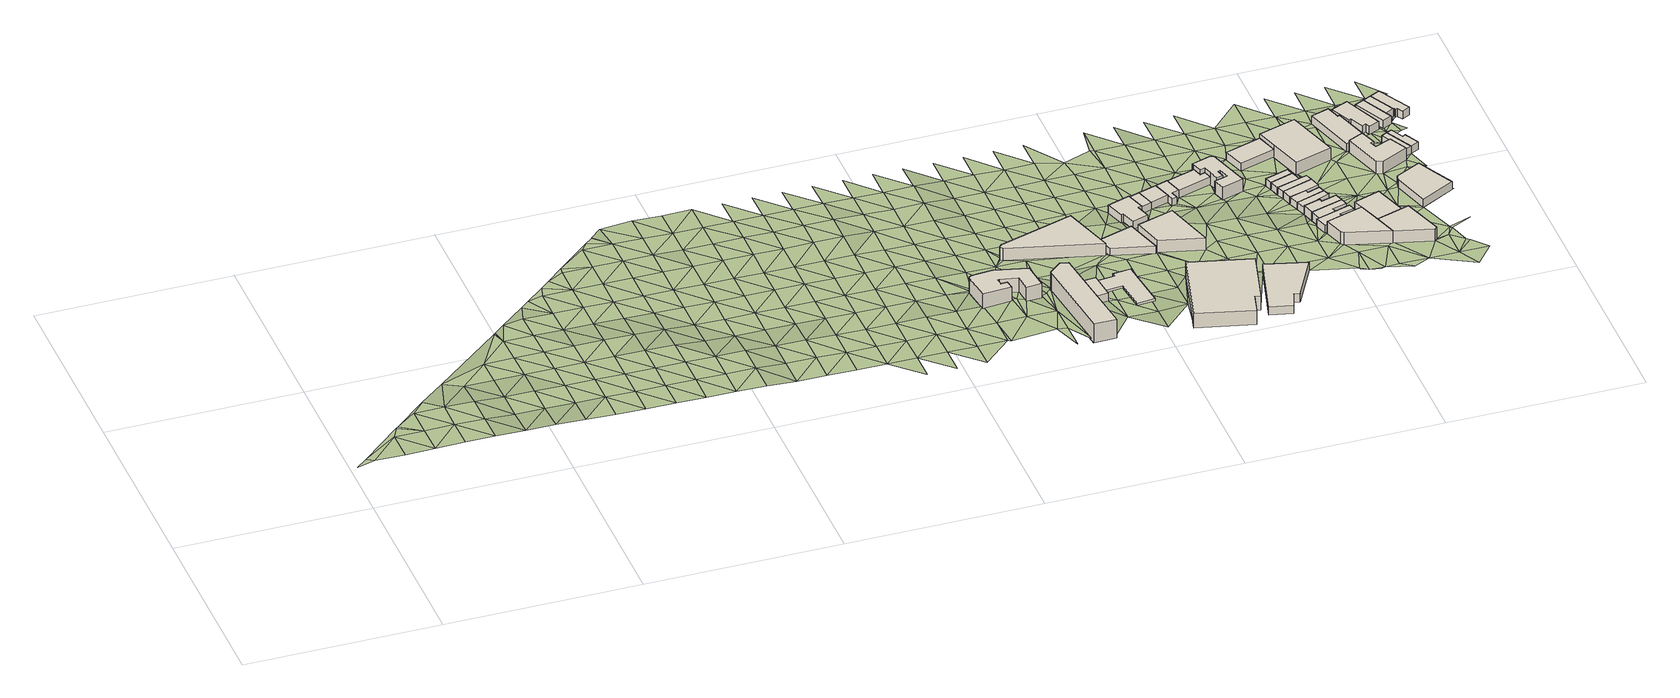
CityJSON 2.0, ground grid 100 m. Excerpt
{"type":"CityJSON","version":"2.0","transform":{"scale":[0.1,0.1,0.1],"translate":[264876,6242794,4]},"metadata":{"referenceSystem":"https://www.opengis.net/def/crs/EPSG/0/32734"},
"CityObjects":{
"building1":{"type":"Building","attributes":{"address":"Locomotive Hotel 349 Albert Road Salt River Cape Town","building":"retail","building:levels":2,"building_height":6.9,"roof_height":15.86,"ground_height":8.96,"plus_code":"4FRW3FC6+H29"},"geometry":[{"type":"Solid","lod":"1","boundaries":[[[[0,1,2,3]],[[1,4,5,2]],[[4,6,7,5]],[[6,8,9,7]],[[8,10,11,9]],[[10,12,13,11]],[[12,14,15,13]],[[14,16,17,15]],[[16,18,19,17]],[[18,20,21,19]],[[20,22,23,21]],[[22,24,25,23]],[[24,26,27,25]],[[26,0,3,27]],[[3,2,5,7,9,11,13,15,17,19,21,23,25,27]],[[26,24,22,20,18,16,14,12,10,8,6,4,1,0]]]]}]},
"building2":{"type":"Building","attributes":{"address":"398 Percy Street Salt River Cape Town","building":"retail","building:levels":3,"building_height":9.7,"roof_height":18.34,"ground_height":8.64,"plus_code":"4FRW3FC6+F48"},"geometry":[{"type":"Solid","lod":"1","boundaries":[[[[28,29,30,31]],[[29,32,33,30]],[[32,34,35,33]],[[34,36,37,35]],[[36,28,31,37]],[[31,30,33,35,37]],[[36,34,32,29,28]]]]}]},
"building3":{"type":"Building","attributes":{"address":"Shell Select","building":"retail","building:levels":1,"building_height":4.1,"roof_height":12.74,"ground_height":8.64,"plus_code":"4FRW3FC6+G57"},"geometry":[{"type":"Solid","lod":"1","boundaries":[[[[38,39,40,41]],[[39,42,43,40]],[[42,44,45,43]],[[44,46,47,45]],[[46,48,49,47]],[[48,38,41,49]],[[41,40,43,45,47,49]],[[48,46,44,42,39,38]]]]}]},
"building4":{"type":"Building","attributes":{"address":"Bridge Mansions 445 Albert Road Salt River Cape Town","building":"retail","building:levels":2,"building_height":6.9,"roof_height":14.13,"ground_height":7.23,"plus_code":"4FRW3FC6+M48"},"geometry":[{"type":"Solid","lod":"1","boundaries":[[[[50,51,52,53]],[[51,54,55,52]],[[54,56,57,55]],[[56,58,59,57]],[[58,60,61,59]],[[60,50,53,61]],[[53,52,55,57,59,61]],[[60,58,56,54,51,50]]]]}]},
"building5":{"type":"Building","attributes":{"building":"roof","building:levels":1,"building_height":4.1,"roof_height":12.01,"ground_height":7.91,"bottom_roof_height":10.71,"plus_code":"4FRW3FC6+F7C"},"geometry":[{"type":"Solid","lod":"1","boundaries":[[[[62,63,64,65]],[[63,66,67,64]],[[66,68,69,67]],[[68,70,71,69]],[[70,72,73,71]],[[72,74,75,73]],[[74,76,77,75]],[[76,62,65,77]],[[65,64,67,69,71,73,75,77]],[[76,74,72,70,68,66,63,62]]]]}]},
"building6":{"type":"Building","attributes":{"address":"Albert Road Salt River Cape Town","building":"retail","building:levels":1,"building_height":4.1,"roof_height":11.79,"ground_height":7.69,"plus_code":"4FRW3FC6+J7H"},"geometry":[{"type":"Solid","lod":"1","boundaries":[[[[78,79,80,81]],[[79,82,83,80]],[[82,84,85,83]],[[84,78,81,85]],[[81,80,83,85]],[[84,82,79,78]]]]}]},
"building7":{"type":"Building","attributes":{"address":"Albert Road Salt River Cape Town","building":"retail","building:levels":2,"building_height":6.9,"roof_height":15.96,"ground_height":9.06,"plus_code":"4FRW3FC6+CCF"},"geometry":[{"type":"Solid","lod":"1","boundaries":[[[[86,87,88,89]],[[87,90,91,88]],[[90,92,93,91]],[[92,94,95,93]],[[94,96,97,95]],[[96,86,89,97]],[[89,88,91,93,95,97]],[[96,94,92,90,87,86]]]]}]},
"building8":{"type":"Building","attributes":{"address":"10 Foundry Road Salt River Cape Town","building":"house","building:levels":1,"building_height":4.1,"roof_height":11.52,"ground_height":7.42,"plus_code":"4FRW3FC6+P85"},"geometry":[{"type":"Solid","lod":"1","boundaries":[[[[98,99,100,101]],[[99,102,103,100]],[[102,104,105,103]],[[104,106,107,105]],[[106,108,109,107]],[[108,110,111,109]],[[110,112,113,111]],[[112,98,101,113]],[[101,100,103,105,107,109,111,113]],[[112,110,108,106,104,102,99,98]]]]}]},
"building9":{"type":"Building","attributes":{"address":"Liesbeek House 449 Albert Road Salt River Cape Town","building":"retail","building:levels":2,"building_height":6.9,"roof_height":14.51,"ground_height":7.61,"plus_code":"4FRW3FC6+J98"},"geometry":[{"type":"Solid","lod":"1","boundaries":[[[[114,115,116,117]],[[115,118,119,116]],[[118,120,121,119]],[[120,114,117,121]],[[117,116,119,121]],[[120,118,115,114]]]]}]},
"building10":{"type":"Building","attributes":{"address":"14 Foundry Road Salt River Cape Town","building":"house","building:levels":1,"building_height":4.1,"roof_height":10.99,"ground_height":6.89,"plus_code":"4FRW3FC6+P9F"},"geometry":[{"type":"Solid","lod":"1","boundaries":[[[[122,98,123,124]],[[98,112,125,123]],[[112,126,127,125]],[[126,122,124,127]],[[124,123,125,127]],[[126,112,98,122]]]]}]},
"building11":{"type":"Building","attributes":{"address":"16 Foundry Road Salt River Cape Town","building":"house","building:levels":1,"building_height":4.1,"roof_height":10.96,"ground_height":6.86,"plus_code":"4FRW3FC6+PCJ"},"geometry":[{"type":"Solid","lod":"1","boundaries":[[[[128,122,124,129]],[[122,126,127,124]],[[126,130,131,127]],[[130,128,129,131]],[[129,124,127,131]],[[130,126,122,128]]]]}]},
"building12":{"type":"Building","attributes":{"address":"Foundry Road Salt River Cape Town","building":"house","building:levels":1,"building_height":4.1,"roof_height":10.96,"ground_height":6.86,"plus_code":"4FRW3FC6+PCX"},"geometry":[{"type":"Solid","lod":"1","boundaries":[[[[132,133,129,134]],[[133,135,131,129]],[[135,136,137,131]],[[136,138,139,137]],[[138,140,141,139]],[[140,142,143,141]],[[142,132,134,143]],[[134,129,131,137,139,141,143]],[[142,140,138,136,135,133,132]]]]}]},
"building13":{"type":"Building","attributes":{"address":"422 Albert Road Salt River Cape Town","building":"retail","building:levels":1,"building_height":4.1,"roof_height":12.6,"ground_height":8.5,"plus_code":"4FRW3FC6+CG9"},"geometry":[{"type":"Solid","lod":"1","boundaries":[[[[144,145,146,147]],[[145,148,149,146]],[[148,150,151,149]],[[150,152,153,151]],[[152,154,155,153]],[[154,144,147,155]],[[147,146,149,151,153,155]],[[154,152,150,148,145,144]]]]}]},
"building14":{"type":"Building","attributes":{"address":"18 Foundry Road Salt River Cape Town","building":"industrial","building:levels":1,"building_height":4.1,"roof_height":10.9,"ground_height":6.8,"plus_code":"4FRW3FC6+QF5"},"geometry":[{"type":"Solid","lod":"1","boundaries":[[[[156,157,158,159]],[[157,160,161,158]],[[160,162,163,161]],[[162,164,165,163]],[[164,166,167,165]],[[166,156,159,167]],[[159,158,161,163,165,167]],[[166,164,162,160,157,156]]]]}]},
"building15":{"type":"Building","attributes":{"address":"24 Foundry Road Salt River Cape Town","building":"industrial","building:levels":2,"building_height":6.9,"roof_height":13.43,"ground_height":6.53,"plus_code":"4FRW3FC6+PHV"},"geometry":[{"type":"Solid","lod":"1","boundaries":[[[[168,169,170,171]],[[169,172,173,170]],[[172,174,175,173]],[[174,176,177,175]],[[176,178,179,177]],[[178,180,181,179]],[[180,182,183,181]],[[182,184,185,183]],[[184,186,187,185]],[[186,188,189,187]],[[188,190,191,189]],[[190,192,193,191]],[[192,194,195,193]],[[194,196,197,195]],[[196,168,171,197]],[[171,170,173,175,177,179,181,183,185,187,189,191,193,195,197]],[[196,194,192,190,188,186,184,182,180,178,176,174,172,169,168]]]]}]},
"building16":{"type":"Building","attributes":{"address":"Alfred Street Cape Town","building":"house","building:levels":1,"building_height":4.1,"roof_height":10.46,"ground_height":6.36,"plus_code":"4FRW3FC6+PMG"},"geometry":[{"type":"Solid","lod":"1","boundaries":[[[[198,199,200,201]],[[199,202,203,200]],[[202,204,205,203]],[[204,198,201,205]],[[201,200,203,205]],[[204,202,199,198]]]]}]},
"building17":{"type":"Building","attributes":{"address":"Alfred Street Cape Town","building":"house","building:levels":1,"building_height":4.1,"roof_height":10.57,"ground_height":6.47,"plus_code":"4FRW3FC6+MMV"},"geometry":[{"type":"Solid","lod":"1","boundaries":[[[[206,207,208,209]],[[207,210,211,208]],[[210,212,213,211]],[[212,206,209,213]],[[209,208,211,213]],[[212,210,207,206]]]]}]},
"building18":{"type":"Building","attributes":{"address":"26 Foundry Road Salt River Cape Town","building":"industrial","building:levels":1,"building_height":4.1,"roof_height":10.24,"ground_height":6.14,"plus_code":"4FRW3FC6+RJ5"},"geometry":[{"type":"Solid","lod":"1","boundaries":[[[[214,215,216,217]],[[215,218,219,216]],[[218,220,221,219]],[[220,214,217,221]],[[217,216,219,221]],[[220,218,215,214]]]]}]},
"building19":{"type":"Building","attributes":{"address":"Alfred Street Cape Town","building":"house","building:levels":1,"building_height":4.1,"roof_height":10.66,"ground_height":6.56,"plus_code":"4FRW3FC6+JMP"},"geometry":[{"type":"Solid","lod":"1","boundaries":[[[[222,223,224,225]],[[223,226,227,224]],[[226,228,229,227]],[[228,230,231,229]],[[230,232,233,231]],[[232,222,225,233]],[[225,224,227,229,231,233]],[[232,230,228,226,223,222]]]]}]},
"building20":{"type":"Building","attributes":{"address":"Alfred Street Cape Town","building":"house","building:levels":1,"building_height":4.1,"roof_height":10.66,"ground_height":6.56,"plus_code":"4FRW3FC6+JMH"},"geometry":[{"type":"Solid","lod":"1","boundaries":[[[[234,235,236,237]],[[235,238,239,236]],[[238,240,241,239]],[[240,223,224,241]],[[223,222,225,224]],[[222,234,237,225]],[[237,236,239,241,224,225]],[[222,223,240,238,235,234]]]]}]},
"building21":{"type":"Building","attributes":{"address":"19 Alfred Street Salt River Cape Town","building":"house","building:levels":1,"building_height":4.1,"roof_height":11.65,"ground_height":7.55,"plus_code":"4FRW3FC6+HP7"},"geometry":[{"type":"Solid","lod":"1","boundaries":[[[[242,243,244,245]],[[243,246,247,244]],[[246,248,249,247]],[[248,250,251,249]],[[250,252,253,251]],[[252,254,255,253]],[[254,256,257,255]],[[256,242,245,257]],[[245,244,247,249,251,253,255,257]],[[256,254,252,250,248,246,243,242]]]]}]},
"building22":{"type":"Building","attributes":{"address":"Alfred Street Cape Town","building":"house","building:levels":1,"building_height":4.1,"roof_height":10.57,"ground_height":6.47,"plus_code":"4FRW3FC6+MMQ"},"geometry":[{"type":"Solid","lod":"1","boundaries":[[[[258,259,260,261]],[[259,262,263,260]],[[262,264,208,263]],[[264,265,209,208]],[[265,258,261,209]],[[261,260,263,208,209]],[[265,264,262,259,258]]]]}]},
"building23":{"type":"Building","attributes":{"address":"Alfred Street Cape Town","building":"house","building:levels":1,"building_height":4.1,"roof_height":10.57,"ground_height":6.47,"plus_code":"4FRW3FC6+MM9"},"geometry":[{"type":"Solid","lod":"1","boundaries":[[[[266,267,268,269]],[[267,270,271,268]],[[270,259,260,271]],[[259,258,261,260]],[[258,266,269,261]],[[269,268,271,260,261]],[[258,259,270,267,266]]]]}]},
"building24":{"type":"Building","attributes":{"address":"Alfred Street Cape Town","building":"house","building:levels":1,"building_height":4.1,"roof_height":11.56,"ground_height":7.46,"plus_code":"4FRW3FC6+HPR"},"geometry":[{"type":"Solid","lod":"1","boundaries":[[[[272,273,274,275]],[[273,276,277,274]],[[276,278,279,277]],[[278,235,280,279]],[[235,234,281,280]],[[234,272,275,281]],[[275,274,277,279,280,281]],[[234,235,278,276,273,272]]]]}]},
"building25":{"type":"Building","attributes":{"address":"17 Alfred Street Salt River Cape Town","building":"house","building:levels":1,"building_height":4.1,"roof_height":11.65,"ground_height":7.55,"plus_code":"4FRW3FC6+HPJ"},"geometry":[{"type":"Solid","lod":"1","boundaries":[[[[282,283,245,244]],[[283,284,285,245]],[[284,286,287,285]],[[286,273,274,287]],[[273,272,275,274]],[[272,282,244,275]],[[244,245,285,287,274,275]],[[272,273,286,284,283,282]]]]}]},
"building26":{"type":"Building","attributes":{"address":"Salt River Buildings 463 Junction Road Salt River Cape Town","building":"retail","building:levels":2,"building_height":6.9,"roof_height":14.36,"ground_height":7.46,"plus_code":"4FRW3FC6+GQ6"},"geometry":[{"type":"Solid","lod":"1","boundaries":[[[[288,289,290,291]],[[289,292,293,290]],[[292,294,295,293]],[[294,296,297,295]],[[296,298,299,297]],[[298,288,291,299]],[[291,290,293,295,297,299]],[[298,296,294,292,289,288]]]]}]},
"building27":{"type":"Building","attributes":{"address":"32 Foundry Road Salt River Cape Town","building":"industrial","building:levels":2,"building_height":6.9,"roof_height":12.63,"ground_height":5.73,"plus_code":"4FRW3FC6+QPH"},"geometry":[{"type":"Solid","lod":"1","boundaries":[[[[300,301,302,303]],[[301,304,305,302]],[[304,306,307,305]],[[306,308,309,307]],[[308,300,303,309]],[[303,302,305,307,309]],[[308,306,304,301,300]]]]}]},
"building28":{"type":"Building","attributes":{"address":"18 Junction Road Salt River Cape Town","building":"industrial","building:levels":1,"building_height":4.1,"roof_height":11.39,"ground_height":7.29,"plus_code":"4FRW3FC6+HR7"},"geometry":[{"type":"Solid","lod":"1","boundaries":[[[[310,311,312,313]],[[311,314,315,312]],[[314,316,317,315]],[[316,310,313,317]],[[313,312,315,317]],[[316,314,311,310]]]]}]},
"building29":{"type":"Building","attributes":{"address":"Salt River Buildings 469 Junction Road Salt River Cape Town","building":"retail","building:levels":2,"building_height":6.9,"roof_height":14.19,"ground_height":7.29,"plus_code":"4FRW3FC6+FRX"},"geometry":[{"type":"Solid","lod":"1","boundaries":[[[[289,288,318,319]],[[288,320,321,318]],[[320,322,323,321]],[[322,324,325,323]],[[324,289,319,325]],[[319,318,321,323,325]],[[324,322,320,288,289]]]]}]},
"building30":{"type":"Building","attributes":{"address":"3 Junction Road Salt River Cape Town","building":"industrial","building:levels":1,"building_height":4.1,"roof_height":10.08,"ground_height":5.98,"plus_code":"4FRW3FC6+RR9"},"geometry":[{"type":"Solid","lod":"1","boundaries":[[[[326,327,328,329]],[[327,330,331,328]],[[330,332,333,331]],[[332,334,335,333]],[[334,336,337,335]],[[336,326,329,337]],[[329,328,331,333,335,337]],[[336,334,332,330,327,326]]]]}]},
"building31":{"type":"Building","attributes":{"address":"5A Junction Road Salt River Cape Town","building":"industrial","building:levels":2,"building_height":6.9,"roof_height":12.96,"ground_height":6.06,"plus_code":"4FRW3FC6+PV9"},"geometry":[{"type":"Solid","lod":"1","boundaries":[[[[338,339,340,341]],[[339,342,343,340]],[[342,344,345,343]],[[344,346,347,345]],[[346,348,349,347]],[[348,350,351,349]],[[350,352,353,351]],[[352,354,355,353]],[[354,338,341,355]],[[341,340,343,345,347,349,351,353,355]],[[354,352,350,348,346,344,342,339,338]]]]}]},
"building32":{"type":"Building","attributes":{"address":"9 Junction Road Salt River Cape Town","building":"industrial","building:levels":1,"building_height":4.1,"roof_height":10.64,"ground_height":6.54,"plus_code":"4FRW3FC6+JW9"},"geometry":[{"type":"Solid","lod":"1","boundaries":[[[[356,357,358,359]],[[357,360,361,358]],[[360,362,363,361]],[[362,364,365,363]],[[364,366,367,365]],[[366,356,359,367]],[[359,358,361,363,365,367]],[[366,364,362,360,357,356]]]]}]},
"building33":{"type":"Building","attributes":{"address":"38 Foundry Road Salt River Cape Town","building":"industrial","building:levels":1,"building_height":4.1,"roof_height":9.74,"ground_height":5.64,"plus_code":"4FRW3FC6+RVW"},"geometry":[{"type":"Solid","lod":"1","boundaries":[[[[368,369,370,371]],[[369,372,373,370]],[[372,374,375,373]],[[374,376,377,375]],[[376,378,379,377]],[[378,380,381,379]],[[380,382,383,381]],[[382,368,371,383]],[[371,370,373,375,377,379,381,383]],[[382,380,378,376,374,372,369,368]]]]}]},
"building34":{"type":"Building","attributes":{"address":"24 Greef Street Salt River Cape Town","building":"house","building:levels":1,"building_height":4.1,"roof_height":10,"ground_height":5.9,"plus_code":"4FRW3FC6+PWW"},"geometry":[{"type":"Solid","lod":"1","boundaries":[[[[384,385,386,387]],[[385,388,389,386]],[[388,390,391,389]],[[390,392,393,391]],[[392,394,395,393]],[[394,384,387,395]],[[387,386,389,391,393,395]],[[394,392,390,388,385,384]]]]}]},
"building35":{"type":"Building","attributes":{"address":"26 Greef Street Salt River Cape Town","building":"house","building:levels":1,"building_height":4.1,"roof_height":10,"ground_height":5.9,"plus_code":"4FRW3FC6+PXJ"},"geometry":[{"type":"Solid","lod":"1","boundaries":[[[[396,397,387,386]],[[397,398,399,387]],[[398,400,401,399]],[[400,402,403,401]],[[402,404,405,403]],[[404,396,386,405]],[[386,387,399,401,403,405]],[[404,402,400,398,397,396]]]]}]},
"building36":{"type":"Building","attributes":{"address":"42 Foundry Road Salt River Cape Town","building":"house","building:levels":1,"building_height":4.1,"roof_height":9.76,"ground_height":5.66,"plus_code":"4FRW3FC6+RWW"},"geometry":[{"type":"Solid","lod":"1","boundaries":[[[[406,407,408,409]],[[407,410,411,408]],[[410,412,413,411]],[[412,414,415,413]],[[414,406,409,415]],[[409,408,411,413,415]],[[414,412,410,407,406]]]]}]},
"building37":{"type":"Building","attributes":{"address":"44 Foundry Road Salt River Cape Town","building":"house","building:levels":1,"building_height":4.1,"roof_height":9.76,"ground_height":5.66,"plus_code":"4FRW3FC6+VW5"},"geometry":[{"type":"Solid","lod":"1","boundaries":[[[[407,406,409,408]],[[406,416,417,409]],[[416,418,419,417]],[[418,407,408,419]],[[408,409,417,419]],[[418,416,406,407]]]]}]},
"building38":{"type":"Building","attributes":{"address":"46 Foundry Road Salt River Cape Town","building":"house","building:levels":1,"building_height":4.1,"roof_height":9.67,"ground_height":5.57,"plus_code":"4FRW3FC6+VX3"},"geometry":[{"type":"Solid","lod":"1","boundaries":[[[[418,416,420,421]],[[416,422,423,420]],[[422,424,425,423]],[[424,426,427,425]],[[426,428,429,427]],[[428,430,431,429]],[[430,432,433,431]],[[432,434,435,433]],[[434,418,421,435]],[[421,420,423,425,427,429,431,433,435]],[[434,432,430,428,426,424,422,416,418]]]]}]},
"terrain1":{"type":"TINRelief","geometry":[{"type":"CompositeSurface","lod":"1","boundaries":[[[436,437,438]],[[439,437,436]],[[439,436,440]],[[439,441,437]],[[442,439,440]],[[439,443,441]],[[442,443,439]],[[441,443,444]],[[443,445,444]],[[445,446,444]],[[443,442,447]],[[447,445,443]],[[442,448,447]],[[445,449,446]],[[447,449,445]],[[450,447,448]],[[449,451,446]],[[452,449,447]],[[450,452,447]],[[452,453,449]],[[449,454,451]],[[453,454,449]],[[452,450,455]],[[456,453,452]],[[456,452,455]],[[454,453,457]],[[458,451,454]],[[457,453,456]],[[454,457,459]],[[456,455,460]],[[459,458,454]],[[460,457,456]],[[460,455,461]],[[462,451,458]],[[459,457,463]],[[457,460,464]],[[463,458,459]],[[463,457,464]],[[460,461,465]],[[464,460,465]],[[465,461,466]],[[467,458,463]],[[467,468,458]],[[464,469,463]],[[462,458,468]],[[469,464,465]],[[467,463,470]],[[470,463,469]],[[471,462,468]],[[465,466,472]],[[473,468,467]],[[468,474,471]],[[469,465,472]],[[472,466,475]],[[473,467,470]],[[468,476,474]],[[470,469,477]],[[476,468,473]],[[477,469,472]],[[473,470,478]],[[475,479,472]],[[474,476,480]],[[477,478,470]],[[476,473,481]],[[480,482,474]],[[477,472,483]],[[478,481,473]],[[472,479,483]],[[484,480,476]],[[478,477,485]],[[481,484,476]],[[485,477,483]],[[480,486,482]],[[484,486,480]],[[483,479,487]],[[481,478,488]],[[478,485,489]],[[482,486,490]],[[481,488,484]],[[478,489,488]],[[485,483,491]],[[486,492,490]],[[483,487,491]],[[490,492,493]],[[494,486,484]],[[489,485,495]],[[484,488,496]],[[491,495,485]],[[486,494,492]],[[484,496,494]],[[497,491,487]],[[489,498,488]],[[495,499,489]],[[492,500,493]],[[498,496,488]],[[489,499,498]],[[492,494,500]],[[493,500,501]],[[502,495,491]],[[497,502,491]],[[494,496,503]],[[504,499,495]],[[496,498,505]],[[506,501,500]],[[502,504,495]],[[501,506,507]],[[503,500,494]],[[496,505,503]],[[502,497,508]],[[509,498,499]],[[504,510,499]],[[505,498,509]],[[511,506,500]],[[499,510,509]],[[500,503,512]],[[513,504,502]],[[506,511,507]],[[502,508,513]],[[500,512,511]],[[505,514,503]],[[510,504,515]],[[509,514,505]],[[515,504,513]],[[516,507,511]],[[512,503,517]],[[509,510,518]],[[514,517,503]],[[507,516,519]],[[510,515,518]],[[513,508,520]],[[514,509,521]],[[522,511,512]],[[517,523,512]],[[520,515,513]],[[520,508,524]],[[521,509,518]],[[511,522,516]],[[512,523,522]],[[525,517,514]],[[514,521,525]],[[519,516,526]],[[518,515,527]],[[515,520,528]],[[523,517,529]],[[516,522,526]],[[530,519,526]],[[527,521,518]],[[529,517,525]],[[527,515,528]],[[524,531,520]],[[530,526,532]],[[533,522,523]],[[526,534,532]],[[523,529,533]],[[525,521,535]],[[528,520,536]],[[521,527,537]],[[538,526,522]],[[531,536,520]],[[535,529,525]],[[535,521,537]],[[538,522,533]],[[528,539,527]],[[540,534,526]],[[536,539,528]],[[540,526,538]],[[537,527,541]],[[542,533,529]],[[529,535,543]],[[539,541,527]],[[544,534,540]],[[545,536,531]],[[533,542,538]],[[543,542,529]],[[537,546,535]],[[536,545,539]],[[531,547,545]],[[541,546,537]],[[540,538,548]],[[543,535,549]],[[538,542,550]],[[546,549,535]],[[548,544,540]],[[551,541,539]],[[538,550,548]],[[539,545,552]],[[541,551,546]],[[542,543,553]],[[549,554,543]],[[539,552,551]],[[545,547,555]],[[553,550,542]],[[556,544,548]],[[553,543,554]],[[557,549,546]],[[555,552,545]],[[547,558,555]],[[546,551,559]],[[560,548,550]],[[549,557,554]],[[546,559,557]],[[550,553,561]],[[551,552,562]],[[550,561,560]],[[552,555,563]],[[556,548,564]],[[562,559,551]],[[553,554,565]],[[554,557,566]],[[552,563,562]],[[558,567,555]],[[564,548,560]],[[561,553,565]],[[565,554,566]],[[557,559,568]],[[563,555,569]],[[559,562,570]],[[561,571,560]],[[567,569,555]],[[568,566,557]],[[559,570,568]],[[571,561,565]],[[560,572,564]],[[562,563,573]],[[569,574,563]],[[572,560,571]],[[570,562,573]],[[565,566,575]],[[566,568,576]],[[563,574,573]],[[577,569,567]],[[571,565,575]],[[567,578,579]],[[575,566,576]],[[570,580,568]],[[569,577,574]],[[567,579,577]],[[573,580,570]],[[572,571,581]],[[576,568,582]],[[575,581,571]],[[580,582,568]],[[572,583,584]],[[585,573,574]],[[574,577,586]],[[581,583,572]],[[573,585,580]],[[575,576,587]],[[582,588,576]],[[574,586,585]],[[577,579,589]],[[581,575,587]],[[579,590,591]],[[587,576,588]],[[592,582,580]],[[589,586,577]],[[579,591,589]],[[580,585,593]],[[583,581,594]],[[582,592,588]],[[580,593,592]],[[594,581,587]],[[583,595,596]],[[585,586,597]],[[586,589,598]],[[595,583,594]],[[597,593,585]],[[587,588,599]],[[588,592,600]],[[586,598,597]],[[589,591,601]],[[594,587,599]],[[601,591,602]],[[599,588,600]],[[592,593,603]],[[604,598,589]],[[593,597,605]],[[594,606,595]],[[604,589,601]],[[603,600,592]],[[593,605,603]],[[606,594,599]],[[597,598,607]],[[608,595,609]],[[607,598,604]],[[601,602,610]],[[609,595,606]],[[611,605,597]],[[599,600,612]],[[600,603,613]],[[604,601,610]],[[607,611,597]],[[606,599,612]],[[612,600,613]],[[603,605,614]],[[614,605,611]],[[607,604,615]],[[609,606,616]],[[617,604,610]],[[618,613,603]],[[616,606,612]],[[604,617,615]],[[607,619,611]],[[618,603,614]],[[617,610,620]],[[609,621,622]],[[607,615,619]],[[612,613,623]],[[621,609,616]],[[614,611,624]],[[623,613,618]],[[619,624,611]],[[625,616,612]],[[620,626,617]],[[624,627,614]],[[618,614,628]],[[625,612,623]],[[614,627,628]],[[617,629,615]],[[630,621,616]],[[623,618,631]],[[630,616,625]],[[626,620,632]],[[629,617,626]],[[628,631,618]],[[633,621,634]],[[627,18,628]],[[625,623,635]],[[634,621,630]],[[6,636,8]],[[631,635,623]],[[8,636,637]],[[638,629,626]],[[637,629,638]],[[638,626,639]],[[637,640,8]],[[631,628,641]],[[630,625,642]],[[18,641,628]],[[625,635,643]],[[637,638,640]],[[644,626,632]],[[645,646,632]],[[638,639,640]],[[639,626,644]],[[634,630,642]],[[625,643,642]],[[635,631,647]],[[646,644,632]],[[631,641,647]],[[16,641,18]],[[648,634,649]],[[639,644,650]],[[646,651,644]],[[652,643,635]],[[642,649,634]],[[635,647,652]],[[650,644,653]],[[641,654,647]],[[641,655,654]],[[656,655,641]],[[657,644,651]],[[653,16,650]],[[643,658,642]],[[644,657,653]],[[654,659,647]],[[660,641,16]],[[652,658,643]],[[641,660,656]],[[657,16,653]],[[16,657,661]],[[662,649,642]],[[661,660,16]],[[659,663,647]],[[652,647,663]],[[662,642,658]],[[29,661,657]],[[664,665,649]],[[658,652,666]],[[662,664,649]],[[660,661,667]],[[666,652,663]],[[668,669,670]],[[667,661,29]],[[671,669,668]],[[670,669,672]],[[673,662,658]],[[674,668,670]],[[663,659,675]],[[29,671,667]],[[666,673,658]],[[660,676,656]],[[668,674,42]],[[670,672,48]],[[42,671,668]],[[677,664,662]],[[663,675,666]],[[673,677,662]],[[672,678,48]],[[679,664,680]],[[38,48,678]],[[671,681,667]],[[667,676,660]],[[675,659,50]],[[673,666,682]],[[671,42,681]],[[664,677,680]],[[38,683,39]],[[678,683,38]],[[42,39,683]],[[666,675,682]],[[684,678,672]],[[677,673,685]],[[672,686,684]],[[683,681,42]],[[682,685,673]],[[683,678,687]],[[667,681,676]],[[684,687,678]],[[680,677,688]],[[675,50,682]],[[685,689,677]],[[690,681,683]],[[691,680,688]],[[688,677,689]],[[690,683,687]],[[684,686,692]],[[685,682,693]],[[694,676,681]],[[693,682,50]],[[687,684,692]],[[694,681,695]],[[690,695,681]],[[696,50,676]],[[689,685,697]],[[696,676,694]],[[697,685,693]],[[698,690,687]],[[689,699,688]],[[700,50,696]],[[687,692,698]],[[699,689,697]],[[695,690,701]],[[693,50,702]],[[703,87,692]],[[704,688,705]],[[695,706,694]],[[698,701,690]],[[693,702,697]],[[688,699,705]],[[700,702,50]],[[696,79,700]],[[698,692,87]],[[701,707,695]],[[697,708,699]],[[707,706,695]],[[701,698,87]],[[702,708,697]],[[700,99,702]],[[709,700,79]],[[700,709,99]],[[699,710,705]],[[707,711,706]],[[114,79,706]],[[114,706,711]],[[708,712,699]],[[713,79,114]],[[713,709,79]],[[701,714,707]],[[87,714,701]],[[715,705,710]],[[709,713,716]],[[710,699,712]],[[707,714,711]],[[702,99,717]],[[708,702,717]],[[713,114,718]],[[712,708,719]],[[99,98,717]],[[711,714,720]],[[719,708,717]],[[114,120,718]],[[721,722,718]],[[712,723,710]],[[87,724,714]],[[725,721,718]],[[98,122,717]],[[723,712,719]],[[717,122,719]],[[710,723,726]],[[727,725,718]],[[720,714,728]],[[727,718,120]],[[724,728,714]],[[122,729,719]],[[723,719,729]],[[723,730,726]],[[727,731,725]],[[732,145,724]],[[728,733,720]],[[120,720,734]],[[130,725,731]],[[730,735,726]],[[729,122,128]],[[736,727,120]],[[720,733,734]],[[730,723,737]],[[729,737,723]],[[736,731,727]],[[120,734,736]],[[738,728,724]],[[738,733,728]],[[724,145,739]],[[735,730,740]],[[741,729,128]],[[736,138,731]],[[142,742,138]],[[739,738,724]],[[737,740,730]],[[733,743,734]],[[138,736,142]],[[738,743,733]],[[744,729,741]],[[744,737,729]],[[739,145,144]],[[745,736,734]],[[743,746,734]],[[142,736,747]],[[740,737,748]],[[738,739,749]],[[734,746,745]],[[737,744,748]],[[744,741,156]],[[144,750,739]],[[743,738,749]],[[739,750,749]],[[751,740,752]],[[745,753,736]],[[747,736,753]],[[747,754,142]],[[748,752,740]],[[746,743,755]],[[744,156,756]],[[749,755,743]],[[744,756,757]],[[754,747,758]],[[748,744,759]],[[144,760,750]],[[745,746,761]],[[749,750,760]],[[747,762,758]],[[755,763,746]],[[764,753,745]],[[752,748,759]],[[765,758,762]],[[759,744,757]],[[194,757,756]],[[766,767,765]],[[761,746,763]],[[762,766,765]],[[768,755,749]],[[745,761,764]],[[769,752,770]],[[760,144,771]],[[760,768,749]],[[757,194,192]],[[770,752,759]],[[234,763,755]],[[192,772,757]],[[773,755,768]],[[774,192,764]],[[757,772,759]],[[775,761,763]],[[776,764,761]],[[773,234,755]],[[768,760,777]],[[778,192,774]],[[192,778,772]],[[774,764,776]],[[760,771,779]],[[232,775,763]],[[770,759,780]],[[763,222,232]],[[763,234,222]],[[781,782,771]],[[768,783,773]],[[777,760,784]],[[761,212,776]],[[212,761,206]],[[768,785,783]],[[759,772,780]],[[206,761,775]],[[786,785,768]],[[784,760,779]],[[786,768,777]],[[779,771,782]],[[787,773,783]],[[787,234,773]],[[770,788,789]],[[783,790,787]],[[778,774,791]],[[776,791,774]],[[788,770,780]],[[782,792,779]],[[793,792,782]],[[786,794,785]],[[215,780,772]],[[784,779,795]],[[776,202,791]],[[796,778,791]],[[779,792,795]],[[786,292,794]],[[788,780,797]],[[226,230,228]],[[792,798,795]],[[240,238,235]],[[235,278,240]],[[792,799,798]],[[795,800,784]],[[801,802,803]],[[780,215,797]],[[254,804,794]],[[805,791,202]],[[262,210,207]],[[805,202,210]],[[230,226,270]],[[278,276,240]],[[796,791,805]],[[802,806,803]],[[262,805,210]],[[292,254,794]],[[270,226,223]],[[797,807,788]],[[808,262,259]],[[808,259,270]],[[808,805,262]],[[798,809,795]],[[799,809,798]],[[788,807,810]],[[803,811,273]],[[811,803,806]],[[254,811,806]],[[292,811,254]],[[812,813,292]],[[240,814,223]],[[270,223,814]],[[815,292,813]],[[813,812,815]],[[240,276,814]],[[795,809,800]],[[815,811,292]],[[276,273,814]],[[215,816,797]],[[811,814,273]],[[808,270,817]],[[807,797,816]],[[808,818,805]],[[814,817,270]],[[324,815,812]],[[800,809,819]],[[810,807,820]],[[308,816,215]],[[811,311,814]],[[807,816,820]],[[817,821,808]],[[808,821,818]],[[815,324,822]],[[809,823,819]],[[820,816,308]],[[311,824,814]],[[825,823,809]],[[817,814,826]],[[822,827,311]],[[827,822,324]],[[828,308,818]],[[311,827,824]],[[817,826,821]],[[308,326,820]],[[829,819,830]],[[814,824,826]],[[818,821,831]],[[819,823,830]],[[832,308,828]],[[829,833,324]],[[834,827,324]],[[818,831,828]],[[835,836,820]],[[326,308,832]],[[831,821,837]],[[827,838,824]],[[837,821,826]],[[829,830,833]],[[326,835,820]],[[823,839,830]],[[828,831,832]],[[324,833,834]],[[834,840,827]],[[827,840,838]],[[841,823,825]],[[832,831,326]],[[823,842,839]],[[843,826,824]],[[844,824,838]],[[830,845,833]],[[824,844,843]],[[830,839,845]],[[841,842,823]],[[831,837,846]],[[326,847,835]],[[846,848,831]],[[833,845,849]],[[844,850,843]],[[851,852,853]],[[840,834,854]],[[855,856,835]],[[857,858,847]],[[847,855,835]],[[859,858,857]],[[851,346,852]],[[859,860,858]],[[859,848,860]],[[388,846,852]],[[848,846,388]],[[357,850,844]],[[861,843,850]],[[862,860,848]],[[858,855,847]],[[860,862,863]],[[392,852,346]],[[864,862,848]],[[392,388,852]],[[848,388,864]],[[862,864,865]],[[855,858,368]],[[394,392,346]],[[392,390,388]],[[346,861,394]],[[864,388,866]],[[850,357,867]],[[861,850,867]],[[384,394,861]],[[868,864,866]],[[864,868,869]],[[867,384,861]],[[368,869,870]],[[871,868,866]],[[368,870,407]],[[872,870,869]],[[855,368,873]],[[869,868,872]],[[855,873,874]],[[868,871,875]],[[876,871,877]],[[875,871,876]],[[872,868,878]],[[368,407,873]],[[879,868,875]],[[876,880,875]],[[879,878,868]],[[873,407,418]],[[881,882,878]],[[883,878,879]],[[881,878,884]],[[434,873,418]],[[885,873,886]],[[886,873,434]]]}]}
},
"vertices":[
[3378,562,35],[3371,607,35],[3371,607,119],[3378,562,119],[3339,605,35],[3339,605,119],[3335,639,35],[3335,639,119],[3344,641,35],[3344,641,119],[3433,619,35],[3433,619,119],[3441,537,35],[3441,537,119],[3520,543,35],[3520,543,119],[3506,680,35],[3506,680,119],[3336,722,35],[3336,722,119],[3229,713,35],[3229,713,119],[3217,706,35],[3217,706,119],[3212,693,35],[3212,693,119],[3229,552,35],[3229,552,119],
[3686,629,35],[3644,640,35],[3644,640,143],[3686,629,143],[3582,587,35],[3582,587,143],[3632,119,35],[3632,119,143],[3749,121,35],[3749,121,143],
[3803,442,41],[3794,532,41],[3794,532,87],[3803,442,87],[3792,550,41],[3792,550,87],[3709,542,41],[3709,542,87],[3723,401,41],[3723,401,87],[3806,409,41],[3806,409,87],
[3838,1044,30],[3453,927,30],[3453,927,101],[3838,1044,101],[3442,917,30],[3442,917,101],[3441,907,30],[3441,907,101],[3452,895,30],[3452,895,101],[3921,776,30],[3921,776,101],
[3794,532,67],[3803,442,67],[3803,442,80],[3794,532,80],[3893,452,67],[3893,452,80],[3911,294,67],[3911,294,80],[4003,304,67],[4003,304,80],[3973,571,67],[3973,571,80],[3881,561,67],[3881,561,80],[3883,542,67],[3883,542,80],
[4148,709,36],[4091,899,36],[4091,899,78],[4148,709,78],[3909,843,36],[3909,843,78],[3935,763,36],[3935,763,78],
[4536,404,38],[4217,483,38],[4217,483,120],[4536,404,120],[4116,76,38],[4116,76,120],[4406,4,38],[4406,4,120],[4433,115,38],[4433,115,120],[4462,108,38],[4462,108,120],
[4161,1137,29],[4045,1100,29],[4045,1100,75],[4161,1137,75],[4076,1005,29],[4076,1005,75],[4090,1010,29],[4090,1010,75],[4114,937,29],[4114,937,75],[4195,963,29],[4195,963,75],[4172,1036,29],[4172,1036,75],[4192,1042,29],[4192,1042,75],
[4112,864,36],[4156,714,36],[4156,714,105],[4112,864,105],[4379,658,36],[4379,658,105],[4302,922,36],[4302,922,105],
[4217,1155,29],[4161,1137,70],[4217,1155,70],[4192,1042,70],[4247,1062,29],[4247,1062,70],
[4310,1184,29],[4310,1184,70],[4340,1091,29],[4340,1091,70],
[4374,1204,28],[4310,1184,28],[4374,1204,70],[4340,1091,28],[4350,1056,28],[4350,1056,70],[4375,1064,28],[4375,1064,70],[4364,1100,28],[4364,1100,70],[4402,1112,28],[4402,1112,70],
[4783,338,39],[4571,395,39],[4571,395,86],[4783,338,86],[4484,56,39],[4484,56,86],[4598,29,39],[4598,29,86],[4628,117,39],[4628,117,86],[4659,110,39],[4659,110,86],
[4524,1250,24],[4374,1204,24],[4374,1204,69],[4524,1250,69],[4402,1112,24],[4402,1112,69],[4578,1167,24],[4578,1167,69],[4565,1209,24],[4565,1209,69],[4539,1201,24],[4539,1201,69],
[4524,1250,22],[4539,1201,22],[4539,1201,94],[4524,1250,94],[4565,1209,22],[4565,1209,94],[4578,1167,22],[4578,1167,94],[4593,1117,22],[4593,1117,94],[4625,1127,22],[4625,1127,94],[4614,1162,22],[4614,1162,94],[4628,1167,22],[4628,1167,94],[4644,1116,22],[4644,1116,94],[4576,1096,22],[4576,1096,94],[4594,1034,22],[4594,1034,94],[4705,1068,22],[4705,1068,94],[4638,1284,22],[4638,1284,94],[4616,1292,22],[4616,1292,94],[4520,1263,22],[4520,1263,94],
[4834,1035,24],[4954,1073,24],[4954,1073,65],[4834,1035,65],[4942,1111,24],[4942,1111,65],[4821,1073,24],[4821,1073,65],
[4849,985,25],[4970,1023,25],[4970,1023,66],[4849,985,66],[4954,1073,25],[4954,1073,66],[4834,1035,25],[4834,1035,66],
[4937,1290,17],[4903,1398,17],[4903,1398,62],[4937,1290,62],[4717,1341,17],[4717,1341,62],[4751,1233,17],[4751,1233,62],
[4898,841,26],[5047,890,26],[5047,890,67],[4898,841,67],[5035,923,26],[5035,923,67],[4972,901,26],[4972,901,67],[4968,920,26],[4968,920,67],[4879,893,26],[4879,893,67],
[4915,792,26],[5001,818,26],[5001,818,67],[4915,792,67],[4996,833,26],[4996,833,67],[5059,855,26],[5059,855,67],
[5041,703,33],[4951,676,33],[4951,676,76],[5041,703,76],[4936,672,33],[4936,672,76],[4956,606,33],[4956,606,76],[5063,639,33],[5063,639,76],[5053,671,33],[5053,671,76],[5129,695,33],[5129,695,76],[5119,728,33],[5119,728,76],
[4864,948,24],[5023,998,24],[5023,998,66],[4864,948,66],[5011,1035,24],[5011,1035,66],[4970,1023,24],[4849,985,24],
[4879,893,24],[4968,920,24],[4968,920,66],[4879,893,66],[5039,943,24],[5039,943,66],
[4933,731,26],[5099,782,26],[5099,782,76],[4933,731,76],[5085,824,26],[5085,824,76],[5006,800,26],[5006,800,76],[5001,818,76],[4915,792,76],
[4951,676,26],[5041,703,26],[5035,724,26],[5035,724,76],[5109,746,26],[5109,746,76],
[5231,427,33],[5193,543,33],[5193,543,104],[5231,427,104],[5155,658,33],[5155,658,104],[4963,599,33],[4963,599,104],[4994,503,33],[4994,503,104],[5008,488,33],[5008,488,104],
[4903,1398,15],[4937,1290,15],[4937,1290,86],[4903,1398,86],[4990,1121,15],[4990,1121,86],[5183,1181,15],[5183,1181,86],[5096,1457,15],[5096,1457,86],
[5350,600,24],[5287,791,24],[5287,791,74],[5350,600,74],[5152,746,24],[5152,746,74],[5215,556,24],[5215,556,74],
[5231,427,102],[5193,543,102],[5425,376,33],[5425,376,102],[5437,389,33],[5437,389,102],[5367,597,33],[5367,597,102],
[5194,1490,15],[5276,1218,15],[5276,1218,61],[5194,1490,61],[5377,1270,15],[5377,1270,61],[5320,1452,15],[5320,1452,61],[5310,1448,15],[5310,1448,61],[5287,1519,15],[5287,1519,61],
[5283,1205,19],[5348,1003,19],[5348,1003,90],[5283,1205,90],[5379,992,19],[5379,992,90],[5517,1059,19],[5517,1059,90],[5469,1154,19],[5469,1154,90],[5385,1118,19],[5385,1118,90],[5373,1153,19],[5373,1153,90],[5390,1158,19],[5390,1158,90],[5360,1242,19],[5360,1242,90],
[5583,876,21],[5543,957,21],[5543,957,66],[5583,876,66],[5413,891,21],[5413,891,66],[5407,861,21],[5407,861,66],[5466,668,21],[5466,668,66],[5642,761,21],[5642,761,66],
[5392,1552,11],[5302,1513,11],[5302,1513,57],[5392,1552,57],[5349,1405,11],[5349,1405,57],[5362,1410,11],[5362,1410,57],[5393,1338,11],[5393,1338,57],[5416,1348,11],[5416,1348,57],[5425,1326,11],[5425,1326,57],[5479,1349,11],[5479,1349,57],
[5557,1105,19],[5484,1247,19],[5484,1247,60],[5557,1105,60],[5453,1231,19],[5453,1231,60],[5486,1167,19],[5486,1167,60],[5473,1160,19],[5473,1160,60],[5513,1083,19],[5513,1083,60],
[5484,1247,17],[5557,1105,17],[5600,1127,17],[5600,1127,60],[5561,1203,17],[5561,1203,60],[5546,1194,17],[5546,1194,60],[5513,1261,17],[5513,1261,60],
[5534,1400,12],[5468,1535,12],[5468,1535,58],[5534,1400,58],[5419,1512,12],[5419,1512,58],[5502,1347,12],[5502,1347,58],[5550,1370,12],[5550,1370,58],
[5578,1423,12],[5578,1423,58],[5509,1556,12],[5509,1556,58],
[5578,1423,57],[5509,1556,57],[5583,1425,12],[5583,1425,57],[5589,1415,12],[5589,1415,57],[5597,1419,12],[5597,1419,57],[5613,1390,12],[5613,1390,57],[5653,1411,12],[5653,1411,57],[5648,1425,12],[5648,1425,57],[5562,1583,12],[5562,1583,57],
[95,250,91],[59,274,91],[0,222,93],[245,405,88],[245,250,90],[277,467,88],[395,250,91],[395,405,89],[290,478,88],[395,555,89],[462,627,89],[545,405,90],[545,250,93],[545,555,90],[695,250,93],[602,750,76],[695,405,87],[695,555,87],[695,705,73],[846,250,89],[846,405,79],[846,555,79],[846,855,66],[846,705,72],[996,405,79],[996,250,89],[974,1072,62],[996,705,72],[996,555,79],[1146,405,76],[1146,250,83],[996,855,66],[996,1005,61],[1146,555,76],[1146,705,72],[982,1079,62],[1296,405,74],[1146,855,66],[1041,1131,58],[1296,250,78],[1146,1005,61],[1296,555,74],[1296,705,72],[1446,250,75],[1146,1155,57],[1296,855,66],[1172,1245,52],[1446,405,72],[1296,1005,59],[1446,555,72],[1296,1155,54],[1597,250,73],[1446,855,66],[1446,705,71],[1219,1285,52],[1597,405,71],[1296,1310,51],[1313,1367,51],[1446,1155,52],[1597,555,71],[1446,1005,58],[1747,250,71],[1597,855,62],[1597,705,71],[1446,1310,50],[1363,1411,50],[1747,405,70],[1597,1155,50],[1747,555,70],[1597,1005,55],[1446,1455,51],[1450,1486,51],[1897,250,70],[1747,855,57],[1747,705,67],[1597,1455,50],[1597,1310,50],[1897,405,68],[1747,1005,51],[1897,555,68],[1597,1600,51],[1747,1155,49],[1897,705,57],[1627,1640,51],[2047,405,66],[1897,855,49],[1747,1455,49],[1747,1310,49],[2047,250,66],[1897,1005,48],[1747,1600,49],[2047,705,50],[2047,555,66],[1897,1155,48],[1669,1673,51],[2197,250,59],[1670,1675,51],[1897,1310,48],[1731,1736,45],[2047,1005,45],[2197,405,59],[2047,855,46],[1897,1455,48],[2197,555,59],[1897,1600,46],[2197,705,50],[2047,1310,45],[2047,1155,45],[1897,1755,43],[2348,405,59],[2197,855,46],[2348,250,59],[2047,1600,40],[2197,1005,45],[2047,1455,42],[2348,705,49],[2348,555,59],[2197,1310,45],[2197,1155,45],[2498,405,53],[2047,1755,39],[2348,1005,44],[2498,250,56],[2348,855,45],[2197,1600,40],[2197,1455,42],[2498,705,47],[2498,555,53],[2197,1755,39],[2348,1310,45],[2348,1155,43],[2648,250,53],[2498,1005,43],[2648,405,50],[2498,855,44],[2348,1455,44],[2348,1600,41],[2648,705,44],[2648,555,50],[2498,1310,42],[2498,1155,41],[2798,405,49],[2798,105,55],[2798,250,53],[2648,855,43],[2498,1455,42],[2648,1005,41],[2498,1600,39],[2348,1755,38],[2798,705,43],[2798,555,49],[2648,1310,43],[2648,1155,41],[2948,405,50],[2948,105,55],[2948,250,54],[2798,1005,39],[2798,855,42],[2648,1455,44],[2648,1600,39],[2498,1755,36],[2948,705,43],[2948,555,50],[2798,1310,43],[2798,1155,41],[3098,250,51],[3098,105,55],[2948,1005,38],[3098,405,47],[2948,855,42],[2798,1455,44],[3098,555,47],[2648,1755,34],[2798,1600,38],[3249,250,51],[3098,705,41],[2948,1310,36],[2948,1155,36],[3098,855,41],[3229,552,47],[2948,1455,38],[3249,405,47],[3098,1005,36],[3212,693,38],[3263,239,52],[2948,1600,36],[2798,1755,33],[3098,1155,32],[3217,706,38],[3098,1310,32],[3399,405,50],[3229,713,38],[3249,855,36],[3378,562,50],[3098,1455,33],[3249,1005,33],[3498,258,52],[2948,1755,33],[3098,1600,34],[3249,1155,30],[3339,605,50],[3371,607,50],[3399,555,50],[3441,537,50],[3433,619,50],[3399,855,32],[3249,1455,34],[3249,1310,31],[3549,405,46],[3549,105,56],[3549,250,52],[3399,1005,29],[3098,1755,32],[3249,1600,35],[3520,543,46],[3632,119,56],[3399,1155,26],[3549,555,46],[3442,917,32],[3441,907,32],[3452,895,32],[3582,587,46],[3399,1310,24],[3453,927,32],[3549,855,32],[3549,705,35],[3399,1455,26],[3549,1005,29],[3399,1600,28],[3249,1755,30],[3549,1155,26],[3699,705,35],[3699,555,46],[3749,121,56],[3723,401,46],[3686,629,46],[3849,250,46],[3549,1310,24],[3709,542,46],[3699,1005,28],[3921,776,37],[3549,1455,26],[3849,405,41],[3399,1755,27],[3549,1600,28],[3849,705,37],[3699,1155,25],[3849,555,41],[3999,250,44],[3699,1310,23],[3999,105,51],[3999,405,39],[3699,1600,24],[3699,1455,23],[3999,555,39],[3549,1755,27],[4150,250,51],[3849,1155,26],[3935,763,37],[3999,705,37],[3909,843,37],[3849,1310,23],[4150,405,43],[3849,1455,24],[3999,1005,37],[4150,555,38],[3999,1155,29],[4116,76,60],[3699,1755,24],[3849,1600,26],[4148,709,39],[4150,705,39],[3999,1310,26],[4076,1005,34],[3985,1557,25],[4156,714,39],[3999,1455,25],[4114,937,34],[4300,555,39],[3849,1755,26],[4090,1010,34],[4150,1155,29],[4195,963,34],[4150,1310,24],[4379,658,38],[4192,1042,34],[4172,1036,34],[4150,1455,27],[4536,404,39],[4247,1062,31],[4130,1607,28],[4300,1005,31],[4450,555,39],[4300,1310,23],[4150,1600,28],[4350,1056,31],[4462,108,55],[4450,705,38],[4450,855,36],[4150,1755,26],[4450,1005,28],[4300,1455,25],[4600,555,38],[4600,405,39],[4300,1600,28],[4374,1204,29],[4364,1100,29],[4600,705,38],[4450,1310,24],[4600,1005,27],[4600,855,34],[4576,1096,25],[4450,1455,22],[4750,555,38],[4750,405,39],[4300,1755,24],[4450,1600,22],[4594,1034,27],[4578,1167,25],[4750,705,35],[4520,1263,24],[4600,1310,22],[4593,1117,25],[4600,1455,20],[4901,405,37],[4750,1005,25],[4644,1116,25],[4750,855,26],[4705,1068,25],[4625,1127,25],[4628,1167,25],[4614,1162,25],[4901,555,35],[4450,1755,19],[4600,1600,20],[5010,276,40],[4717,1341,21],[4901,705,35],[4750,1155,24],[4864,948,25],[4821,1073,25],[4994,503,35],[4751,1233,21],[5051,405,37],[4750,1455,17],[5015,266,40],[5051,250,40],[4936,672,35],[5008,488,35],[4956,606,35],[4963,599,35],[4933,731,35],[4750,1600,16],[4600,1755,19],[4951,676,35],[4901,1155,24],[5130,246,39],[5108,239,40],[5063,639,35],[5201,405,37],[4937,1290,21],[4901,1455,17],[5201,250,39],[5267,208,39],[5231,427,37],[5035,724,35],[5041,703,35],[5109,746,35],[5053,671,35],[4990,1121,21],[5119,728,35],[4901,1600,16],[5051,1005,24],[5351,250,38],[4901,1755,17],[5152,746,33],[5193,543,35],[5201,555,36],[5201,855,26],[5215,556,35],[5051,1455,15],[5201,1005,22],[5183,1181,19],[5425,376,36],[5051,1600,14],[5201,1155,19],[5350,600,33],[5501,250,37],[5351,855,24],[5560,131,41],[5348,1003,21],[5351,705,30],[5201,1310,17],[5437,389,34],[5501,405,34],[5276,1218,21],[5201,1455,15],[5527,463,34],[5465,656,30],[5201,1600,12],[5051,1755,14],[5283,1205,21],[5407,861,24],[5567,348,34],[5466,668,30],[5652,250,36],[5583,333,33],[5379,992,21],[5413,891,24],[5536,453,34],[5360,1242,20],[5287,1519,16],[5377,1270,20],[5645,509,30],[5501,1005,21],[5385,1118,21],[5390,1158,21],[5373,1153,21],[5646,752,31],[5351,1600,11],[5201,1755,12],[5310,1448,16],[5302,1513,16],[5320,1452,16],[5349,1405,16],[5517,1059,21],[5393,1338,20],[5362,1410,16],[5425,1326,20],[5416,1348,20],[5484,1247,20],[5592,981,20],[5501,1310,20],[5479,1349,20],[5419,1512,16],[5513,1261,20],[5502,1347,20],[5501,1600,12],[5351,1755,9],[5540,1275,20],[5561,1203,19],[5546,1194,19],[5550,1370,20],[5573,1292,20],[5574,1209,19],[5578,1423,16],[5534,1400,17],[5608,1309,17],[5589,1415,16],[5501,1755,6],[5612,1607,11]
]}
